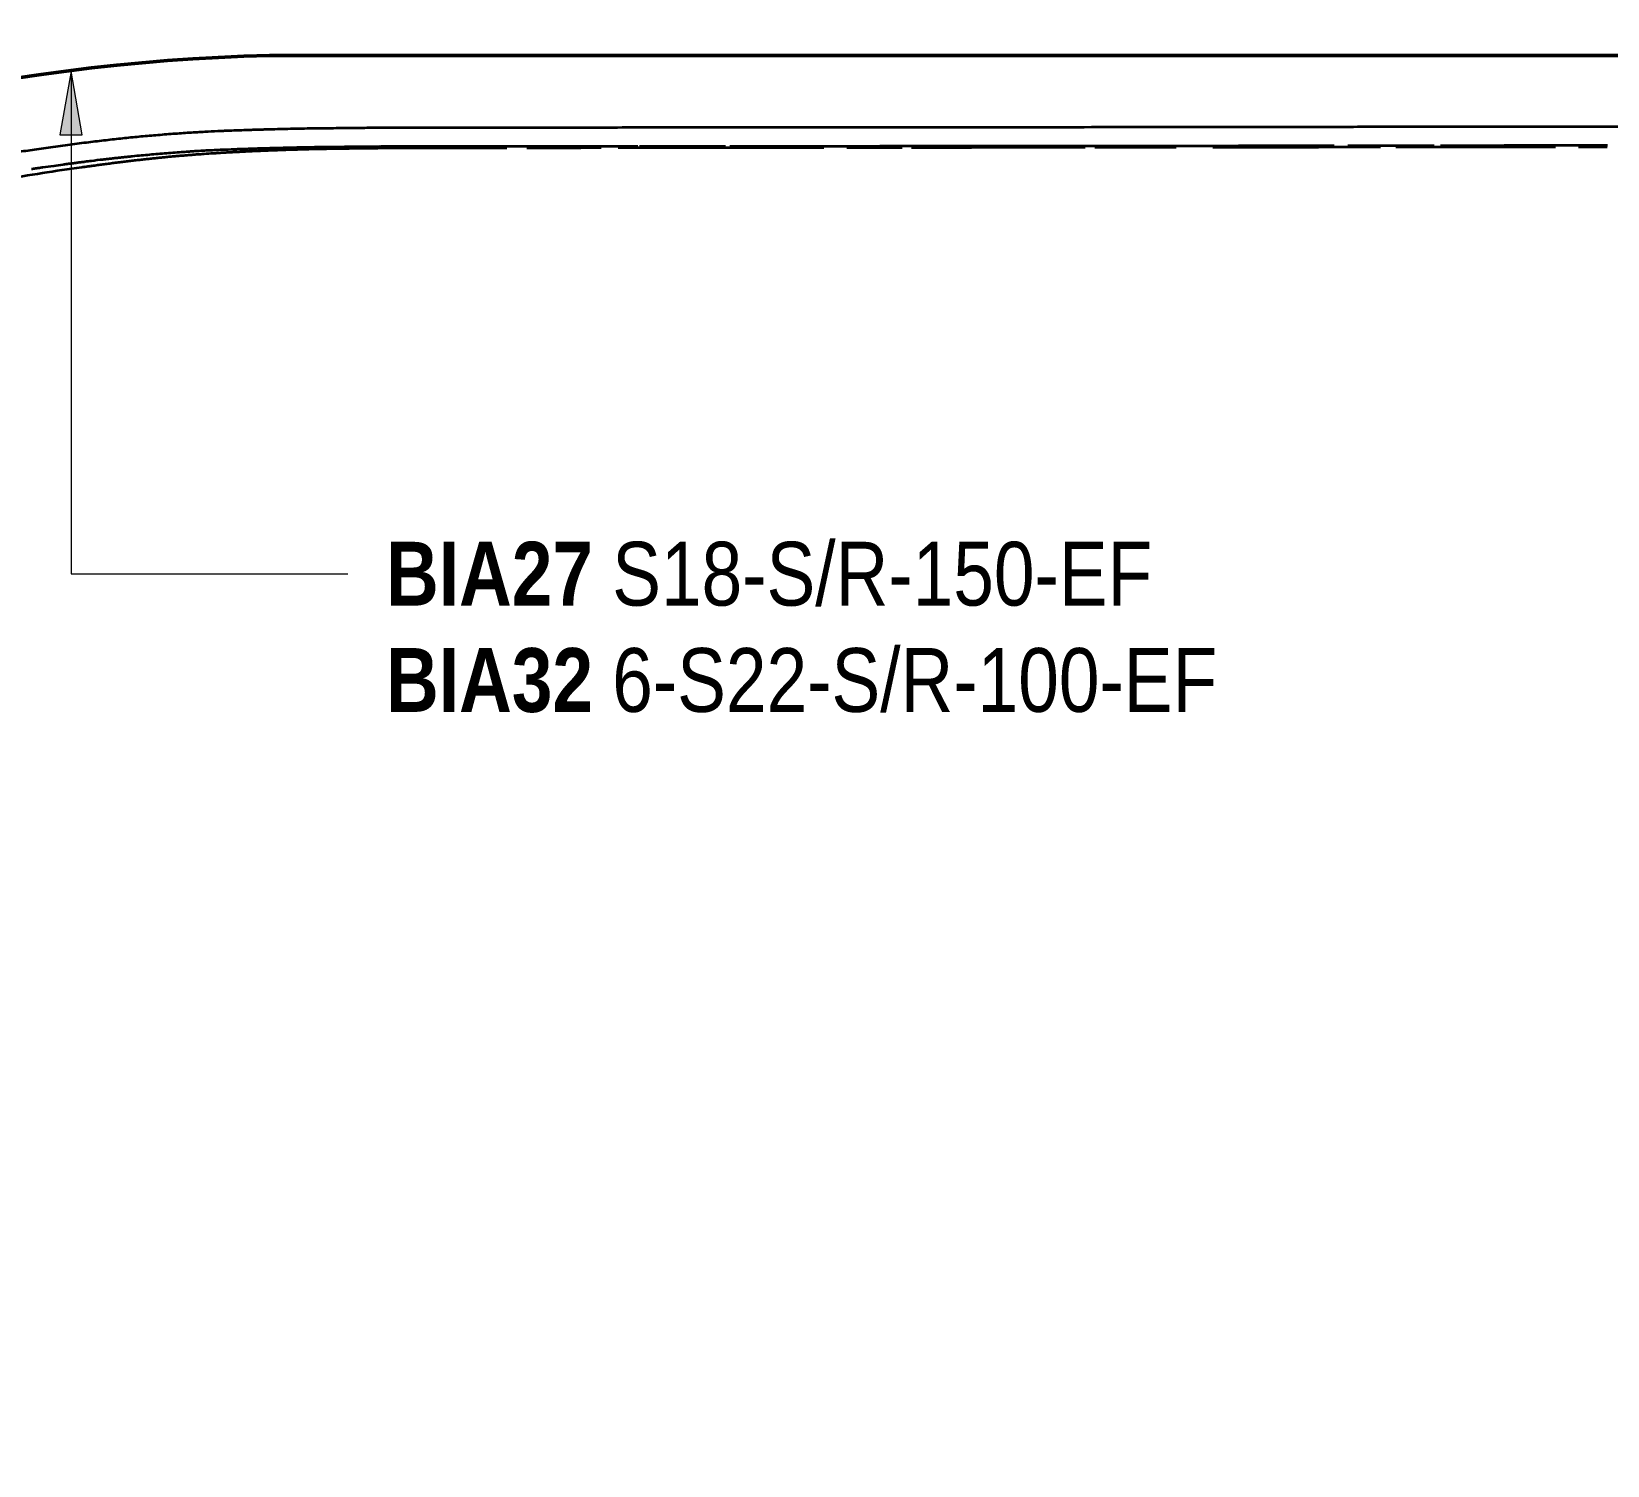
# Model space of a CAD drawing. Header units: metres. Extents: x 300 to 347, y 3 to 1186.
# Drawn here: x 312.71 to 313.946, y 1183.025 to 1184.149 of the extents above; entities that cross this region are included whole.
import ezdxf

# ---------------------------------------------------------------- set-up
doc = ezdxf.new("R2010")
doc.units = ezdxf.units.M
doc.linetypes.add('JacobsDash', pattern=[0.0045, 0.003, -0.0015])
for name, color, linetype, lineweight in [('A-DETL', 7, 'Continuous', 13), ('A-FLOR', 7, 'Continuous', 50), ('A-FLOR-HDLN', 7, 'JacobsDash', 18), ('G-ANNO-TEXT', 7, 'Continuous', 9)]:
    doc.layers.add(name, color=color, linetype=linetype, lineweight=lineweight)
doc.styles.add('Arial Narrow', font='ARIALN.TTF', dxfattribs={"height": 0.05})
doc.styles.add('Arial Narrow_B', font='ARIALNB.TTF', dxfattribs={"height": 0.05})

msp = doc.modelspace()

# ---------------------------------------------------------------- hatches: boundary and pattern name
at = {"layer": 'G-ANNO-TEXT'}
msp.add_hatch(color=256, dxfattribs=at).paths.add_polyline_path([(312.7413, 1184.1178), (312.7325, 1184.0678), (312.7501, 1184.0678)])

# ---------------------------------------------------------------- linework, layer by layer
at = {"layer": 'A-DETL', "lineweight": 50}
msp.add_line((312.897, 1184.1301), (315.8882, 1184.1301), dxfattribs=at)
at = {"layer": 'A-DETL'}
msp.add_arc((312.9376, 1182.6203), 2.4894, 91.9407, 184.4374, dxfattribs=at)
at = {"layer": 'A-DETL', "lineweight": 50}
for centre, radius, start, end in [((312.9273, 1182.6137), 1.7134, 89.3184, 185.7505), ((312.9328, 1182.6127), 1.5178, 91.3538, 187.0577)]:
    msp.add_arc(centre, radius, start, end, dxfattribs=at)
at = {"layer": 'A-FLOR', "color": 252, "lineweight": 35, "true_color": 0x888888}
for points, knots in [([(312.6798, 1184.0514), (312.6816, 1184.0516), (312.6872, 1184.0526), (312.6974, 1184.0542), (312.7109, 1184.0562), (312.7253, 1184.0583), (312.7409, 1184.0604), (312.7553, 1184.0622), (312.7688, 1184.0638), (312.782, 1184.0653), (312.7946, 1184.0666), (312.8056, 1184.0675), (312.8146, 1184.0683), (312.8214, 1184.0688), (312.828, 1184.0693), (312.8343, 1184.0697), (312.8404, 1184.0701), (312.8474, 1184.0705), (312.8528, 1184.0708), (312.8563, 1184.0709)], [-0.949927732, -0.949927732, -0.949927732, -0.949927732, -0.949707031, -0.94921875, -0.948730469, -0.948242188, -0.947753906, -0.947265625, -0.946777344, -0.946289062, -0.945800781, -0.9453125, -0.945068359, -0.944824219, -0.944580078, -0.944335938, -0.944091797, -0.943847656, -0.943466091, -0.943466091, -0.943466091, -0.943466091]), ([(312.8653, 1184.0713), (312.8679, 1184.0714), (312.8729, 1184.0716), (312.8796, 1184.0718), (312.8835, 1184.0719), (312.8849, 1184.072)], [-0.943143216, -0.943143216, -0.943143216, -0.943143216, -0.9428710938, -0.9426269531, -0.9424971162, -0.9424971162, -0.9424971162, -0.9424971162]), ([(312.8956, 1184.0723), (312.896, 1184.0723), (312.8992, 1184.0724), (312.9053, 1184.0725), (312.912, 1184.0727), (312.917, 1184.0728), (312.9218, 1184.0729), (312.9283, 1184.073), (312.9367, 1184.0731), (312.945, 1184.0732), (312.9532, 1184.0733), (312.9614, 1184.0734), (312.9721, 1184.0735), (312.9859, 1184.0736), (313.003, 1184.0736), (313.0153, 1184.0736), (313.0218, 1184.0736), (313.0222, 1184.0736)], [-0.942174289, -0.942174289, -0.942174289, -0.942174289, -0.942138672, -0.941894531, -0.941650391, -0.94152832, -0.94140625, -0.941162109, -0.940917969, -0.940673828, -0.940429688, -0.940185547, -0.939941406, -0.939453125, -0.938964844, -0.938476562, -0.938445181, -0.938445181, -0.938445181, -0.938445181]), ([(313.0278, 1184.0736), (313.0286, 1184.0736), (313.0326, 1184.0736), (313.0398, 1184.0736), (313.0494, 1184.0736), (313.0579, 1184.0736), (313.0632, 1184.0736), (313.0653, 1184.0736)], [-0.9382974552, -0.9382974552, -0.9382974552, -0.9382974552, -0.9382324219, -0.9379882812, -0.9377441406, -0.9375, -0.9373283176, -0.9373283176, -0.9373283176, -0.9373283176]), ([(313.0653, 1184.0736), (313.0693, 1184.0736), (313.0764, 1184.0736), (313.0863, 1184.0737), (313.0986, 1184.0737), (313.114, 1184.0737), (313.1366, 1184.0737), (313.1529, 1184.0737), (313.163, 1184.0737)], [-0.937328276, -0.937328276, -0.937328276, -0.937328276, -0.937011719, -0.936767578, -0.936523438, -0.936035156, -0.935546875, -0.934744124, -0.934744124, -0.934744124, -0.934744124]), ([(313.163, 1184.0737), (313.1652, 1184.0737), (313.1774, 1184.0738), (313.1895, 1184.0738), (313.1995, 1184.0738)], [-0.9347439184, -0.9347439184, -0.9347439184, -0.9347439184, -0.9345703125, -0.9337749228, -0.9337749228, -0.9337749228, -0.9337749228]), ([(313.2116, 1184.0738), (313.2221, 1184.0738), (313.2423, 1184.0738), (313.2627, 1184.0738), (313.2725, 1184.0738)], [-0.933451719, -0.933451719, -0.933451719, -0.933451719, -0.932617188, -0.931836502, -0.931836502, -0.931836502, -0.931836502]), ([(313.3092, 1184.0738), (313.3118, 1184.0738), (313.3268, 1184.0738), (313.3432, 1184.0738), (313.3571, 1184.0738), (313.3585, 1184.0738)], [-0.930867229, -0.930867229, -0.930867229, -0.930867229, -0.930664062, -0.9296875, -0.929575234, -0.929575234, -0.929575234, -0.929575234]), ([(313.3585, 1184.0738), (313.3695, 1184.0738), (313.3928, 1184.0739), (313.4283, 1184.0739), (313.458, 1184.074), (313.4756, 1184.074), (313.4808, 1184.074)], [-0.92957512, -0.92957512, -0.92957512, -0.92957512, -0.928710938, -0.927734375, -0.926757812, -0.926344663, -0.926344663, -0.926344663, -0.926344663]), ([(313.4808, 1184.074), (313.4879, 1184.074), (313.496, 1184.074), (313.5042, 1184.074), (313.5052, 1184.074)], [-0.9263446207, -0.9263446207, -0.9263446207, -0.9263446207, -0.92578125, -0.9256985209, -0.9256985209, -0.9256985209, -0.9256985209]), ([(313.5297, 1184.074), (313.5451, 1184.074), (313.5614, 1184.0741), (313.5777, 1184.0741), (313.5786, 1184.0741)], [-0.925052335, -0.925052335, -0.925052335, -0.925052335, -0.923828125, -0.923760335, -0.923760335, -0.923760335, -0.923760335]), ([(313.6275, 1184.0741), (313.635, 1184.0741), (313.6431, 1184.0741), (313.6513, 1184.0742), (313.6519, 1184.0742)], [-0.9224680218, -0.9224680218, -0.9224680218, -0.9224680218, -0.921875, -0.921821922, -0.921821922, -0.921821922, -0.921821922]), ([(313.6764, 1184.0742), (313.6799, 1184.0742), (313.688, 1184.0742), (313.6962, 1184.0742), (313.7008, 1184.0742)], [-0.9211757404, -0.9211757404, -0.9211757404, -0.9211757404, -0.9208984375, -0.9205297224, -0.9205297224, -0.9205297224, -0.9205297224]), ([(313.7008, 1184.0742), (313.7085, 1184.0742), (313.7166, 1184.0742), (313.7247, 1184.0742), (313.7252, 1184.0742)], [-0.9205296028, -0.9205296028, -0.9205296028, -0.9205296028, -0.919921875, -0.919883651, -0.919883651, -0.919883651, -0.919883651]), ([(313.7497, 1184.0743), (313.7534, 1184.0743), (313.7694, 1184.0743), (313.7978, 1184.0743), (313.8348, 1184.0743), (313.8652, 1184.0744), (313.8896, 1184.0744), (313.914, 1184.0744), (313.9325, 1184.0744), (313.9448, 1184.0744)], [-0.919237523, -0.919237523, -0.919237523, -0.919237523, -0.918945312, -0.91796875, -0.916992188, -0.916015625, -0.915527344, -0.915039062, -0.914068948, -0.914068948, -0.914068948, -0.914068948]), ([(313.9448, 1184.0744), (313.9449, 1184.0744), (313.9512, 1184.0744), (313.9595, 1184.0744), (313.9676, 1184.0744), (313.9695, 1184.0744)], [-0.9140687242, -0.9140687242, -0.9140687242, -0.9140687242, -0.9140625, -0.9135742188, -0.9134227332, -0.9134227332, -0.9134227332, -0.9134227332]), ([(312.8318, 1184.0545), (312.8309, 1184.0544), (312.828, 1184.0542), (312.8228, 1184.0539), (312.816, 1184.0533), (312.8071, 1184.0526), (312.7982, 1184.0518), (312.7917, 1184.0512), (312.7893, 1184.0509)], [0.944479359, 0.944479359, 0.944479359, 0.944479359, 0.944580078, 0.944824219, 0.945068359, 0.9453125, 0.945800781, 0.946071333, 0.946071333, 0.946071333, 0.946071333]), ([(312.8693, 1184.0564), (312.8661, 1184.0563), (312.8584, 1184.056), (312.8492, 1184.0556), (312.8421, 1184.0552), (312.8387, 1184.055), (312.8373, 1184.0549)], [0.943029674, 0.943029674, 0.943029674, 0.943029674, 0.943359375, 0.943847656, 0.944091797, 0.944262846, 0.944262846, 0.944262846, 0.944262846]), ([(312.8778, 1184.0549), (312.8795, 1184.055), (312.8832, 1184.0552), (312.8868, 1184.0553), (312.8887, 1184.0554)], [-0.612901221, -0.612901221, -0.612901221, -0.612901221, -0.611607143, -0.610164048, -0.610164048, -0.610164048, -0.610164048]), ([(312.9096, 1184.0562), (312.9126, 1184.0563), (312.9217, 1184.0566), (312.9319, 1184.0568), (312.9391, 1184.057), (312.9402, 1184.057)], [-0.604959427, -0.604959427, -0.604959427, -0.604959427, -0.602678571, -0.598214286, -0.597364996, -0.597364996, -0.597364996, -0.597364996]), ([(312.9498, 1184.0583), (312.9483, 1184.0583), (312.9441, 1184.0582), (312.9392, 1184.0581), (312.9358, 1184.0581), (312.9352, 1184.0581)], [0.9405415871, 0.9405415871, 0.9405415871, 0.9405415871, 0.9406738281, 0.9409179688, 0.9409739072, 0.9409739072, 0.9409739072, 0.9409739072]), ([(312.9644, 1184.0584), (312.9635, 1184.0584), (312.9622, 1184.0584), (312.9609, 1184.0584), (312.9605, 1184.0584)], [0.9401040487, 0.9401040487, 0.9401040487, 0.9401040487, 0.9401855469, 0.9402221008, 0.9402221008, 0.9402221008, 0.9402221008]), ([(312.9614, 1184.0573), (312.9652, 1184.0574), (312.9751, 1184.0575), (312.9909, 1184.0576), (313.0148, 1184.0577), (313.0447, 1184.0578), (313.0693, 1184.0578), (313.082, 1184.0578), (313.0828, 1184.0578)], [-0.5921403, -0.5921403, -0.5921403, -0.5921403, -0.58928571, -0.58482143, -0.58035714, -0.57142857, -0.5625, -0.56193579, -0.56193579, -0.56193579, -0.56193579]), ([(313.0041, 1184.0586), (313.0038, 1184.0586), (312.9978, 1184.0586), (312.991, 1184.0586), (312.9846, 1184.0586), (312.9838, 1184.0586)], [0.9389432769, 0.9389432769, 0.9389432769, 0.9389432769, 0.9389648438, 0.939453125, 0.9395243983, 0.9395243983, 0.9395243983, 0.9395243983]), ([(313.0485, 1184.0586), (313.0457, 1184.0586), (313.0397, 1184.0586), (313.0305, 1184.0586), (313.0224, 1184.0586), (313.0176, 1184.0586), (313.0157, 1184.0586)], [0.9377735132, 0.9377735132, 0.9377735132, 0.9377735132, 0.9379882812, 0.9382324219, 0.9384765625, 0.9386235738, 0.9386235738, 0.9386235738, 0.9386235738]), ([(313.0678, 1184.0586), (313.0649, 1184.0586), (313.0599, 1184.0586), (313.0548, 1184.0586), (313.0527, 1184.0586)], [0.9372694429, 0.9372694429, 0.9372694429, 0.9372694429, 0.9375, 0.9376648327, 0.9376648327, 0.9376648327, 0.9376648327]), ([(313.1252, 1184.0587), (313.1216, 1184.0587), (313.1165, 1184.0587), (313.1115, 1184.0587), (313.1102, 1184.0587)], [0.9357465839, 0.9357465839, 0.9357465839, 0.9357465839, 0.9360351562, 0.9361410687, 0.9361410687, 0.9361410687, 0.9361410687]), ([(313.1495, 1184.0587), (313.144, 1184.0587), (313.1363, 1184.0587), (313.1285, 1184.0587), (313.1264, 1184.0587)], [0.9351074883, 0.9351074883, 0.9351074883, 0.9351074883, 0.935546875, 0.935716296, 0.935716296, 0.935716296, 0.935716296]), ([(313.1831, 1184.0588), (313.1786, 1184.0587), (313.1684, 1184.0587), (313.1582, 1184.0587), (313.1524, 1184.0587)], [0.9342174001, 0.9342174001, 0.9342174001, 0.9342174001, 0.9345703125, 0.9350310746, 0.9350310746, 0.9350310746, 0.9350310746]), ([(313.2097, 1184.0588), (313.2086, 1184.0588), (313.201, 1184.0588), (313.1934, 1184.0588), (313.1869, 1184.0588)], [0.9335089113, 0.9335089113, 0.9335089113, 0.9335089113, 0.93359375, 0.9341155393, 0.9341155393, 0.9341155393, 0.9341155393]), ([(313.205, 1184.0579), (313.2232, 1184.0579), (313.249, 1184.0579), (313.2748, 1184.0579), (313.2824, 1184.0579)], [-0.53151188, -0.53151188, -0.53151188, -0.53151188, -0.51785714, -0.51221625, -0.51221625, -0.51221625, -0.51221625]), ([(313.2544, 1184.0588), (313.2507, 1184.0588), (313.2358, 1184.0588), (313.2208, 1184.0588), (313.2097, 1184.0588)], [0.932320649, 0.932320649, 0.932320649, 0.932320649, 0.932617188, 0.933508872, 0.933508872, 0.933508872, 0.933508872]), ([(313.3184, 1184.0588), (313.318, 1184.0588), (313.3125, 1184.0588), (313.3071, 1184.0588), (313.302, 1184.0588)], [0.9306318059, 0.9306318059, 0.9306318059, 0.9306318059, 0.9306640625, 0.9310624112, 0.9310624112, 0.9310624112, 0.9310624112]), ([(313.4413, 1184.0589), (313.437, 1184.0589), (313.4225, 1184.0589), (313.408, 1184.0589), (313.3977, 1184.0589)], [0.927395364, 0.927395364, 0.927395364, 0.927395364, 0.927734375, 0.928549364, 0.928549364, 0.928549364, 0.928549364]), ([(313.4, 1184.058), (313.4011, 1184.058), (313.4053, 1184.058), (313.4096, 1184.058), (313.4128, 1184.058)], [-0.482938405, -0.482938405, -0.482938405, -0.482938405, -0.482142857, -0.479752372, -0.479752372, -0.479752372, -0.479752372]), ([(313.4678, 1184.0581), (313.4702, 1184.0581), (313.4748, 1184.0581), (313.4794, 1184.0581), (313.4817, 1184.0581)], [-0.466038791, -0.466038791, -0.466038791, -0.466038791, -0.464285714, -0.462573831, -0.462573831, -0.462573831, -0.462573831]), ([(313.5151, 1184.059), (313.5109, 1184.059), (313.5026, 1184.059), (313.4944, 1184.059), (313.4904, 1184.059)], [0.9254423755, 0.9254423755, 0.9254423755, 0.9254423755, 0.92578125, 0.9260959469, 0.9260959469, 0.9260959469, 0.9260959469]), ([(313.5437, 1184.0582), (313.5446, 1184.0582), (313.5487, 1184.0582), (313.5527, 1184.0582), (313.5557, 1184.0582)], [-0.447141027, -0.447141027, -0.447141027, -0.447141027, -0.446428571, -0.444137654, -0.444137654, -0.444137654, -0.444137654]), ([(313.5873, 1184.0591), (313.5836, 1184.0591), (313.5773, 1184.0591), (313.571, 1184.0591), (313.5684, 1184.0591)], [0.9235352099, 0.9235352099, 0.9235352099, 0.9235352099, 0.923828125, 0.9240343824, 0.9240343824, 0.9240343824, 0.9240343824]), ([(313.6584, 1184.0592), (313.6557, 1184.0591), (313.6513, 1184.0591), (313.647, 1184.0591), (313.6454, 1184.0591)], [0.9216570973, 0.9216570973, 0.9216570973, 0.9216570973, 0.921875, 0.9220007917, 0.9220007917, 0.9220007917, 0.9220007917]), ([(313.6771, 1184.0583), (313.6814, 1184.0583), (313.6904, 1184.0583), (313.6994, 1184.0583), (313.7042, 1184.0583)], [-0.413926831, -0.413926831, -0.413926831, -0.413926831, -0.410714286, -0.407168519, -0.407168519, -0.407168519, -0.407168519]), ([(313.7314, 1184.0592), (313.7289, 1184.0592), (313.7244, 1184.0592), (313.72, 1184.0592), (313.7179, 1184.0592)], [0.919726303, 0.919726303, 0.919726303, 0.919726303, 0.919921875, 0.9200827784, 0.9200827784, 0.9200827784, 0.9200827784]), ([(313.7442, 1184.0584), (313.75, 1184.0584), (313.7578, 1184.0584), (313.7656, 1184.0584), (313.7677, 1184.0584)], [-0.397201155, -0.397201155, -0.397201155, -0.397201155, -0.392857143, -0.391354539, -0.391354539, -0.391354539, -0.391354539]), ([(313.8099, 1184.0593), (313.8059, 1184.0593), (313.7896, 1184.0593), (313.7685, 1184.0593), (313.7513, 1184.0592), (313.7465, 1184.0592)], [0.917655591, 0.917655591, 0.917655591, 0.917655591, 0.91796875, 0.918945312, 0.919326598, 0.919326598, 0.919326598, 0.919326598]), ([(313.8193, 1184.0584), (313.824, 1184.0585), (313.8353, 1184.0585), (313.8465, 1184.0585), (313.853, 1184.0585)], [-0.378500432, -0.378500432, -0.378500432, -0.378500432, -0.375, -0.370105053, -0.370105053, -0.370105053, -0.370105053]), ([(313.9267, 1184.0594), (313.9205, 1184.0594), (313.9082, 1184.0594), (313.8928, 1184.0594), (313.8836, 1184.0594), (313.8804, 1184.0594)], [0.914549753, 0.914549753, 0.914549753, 0.914549753, 0.915039062, 0.915527344, 0.915777514, 0.915777514, 0.915777514, 0.915777514]), ([(312.6637, 1184.028), (312.6717, 1184.0297), (312.7003, 1184.0353), (312.7292, 1184.0397), (312.7498, 1184.0426)], [-0.66683818, -0.66683818, -0.66683818, -0.66683818, -0.66071429, -0.64512414, -0.64512414, -0.64512414, -0.64512414]), ([(312.7349, 1184.0444), (312.7325, 1184.0441), (312.7271, 1184.0433), (312.7219, 1184.0426), (312.719, 1184.0422)], [0.9480105992, 0.9480105992, 0.9480105992, 0.9480105992, 0.9482421875, 0.9485332972, 0.9485332972, 0.9485332972, 0.9485332972]), ([(312.7664, 1184.0484), (312.7634, 1184.0481), (312.7587, 1184.0475), (312.7539, 1184.0469), (312.7521, 1184.0467)], [0.9469349649, 0.9469349649, 0.9469349649, 0.9469349649, 0.947265625, 0.9474430779, 0.9474430779, 0.9474430779, 0.9474430779])]:
    msp.add_open_spline(points, degree=3, knots=knots, dxfattribs=at)
for points in [[(313.2824, 1184.0738), (313.2913, 1184.0738), (313.3003, 1184.0738), (313.3092, 1184.0738)], [(313.5052, 1184.074), (313.5134, 1184.074), (313.5215, 1184.074), (313.5297, 1184.074)], [(313.5786, 1184.0741), (313.5949, 1184.0741), (313.6112, 1184.0741), (313.6275, 1184.0741)], [(313.6519, 1184.0742), (313.6601, 1184.0742), (313.6682, 1184.0742), (313.6764, 1184.0742)], [(313.7252, 1184.0742), (313.7334, 1184.0742), (313.7415, 1184.0742), (313.7497, 1184.0743)], [(312.844, 1184.0529), (312.8464, 1184.0531), (312.8488, 1184.0533), (312.8512, 1184.0534)], [(313.1247, 1184.0578), (313.1354, 1184.0578), (313.1462, 1184.0578), (313.1569, 1184.0579)], [(313.3444, 1184.0588), (313.3398, 1184.0588), (313.3352, 1184.0588), (313.3306, 1184.0588)], [(313.378, 1184.058), (313.3829, 1184.058), (313.3878, 1184.058), (313.3927, 1184.058)], [(313.4881, 1184.059), (313.4825, 1184.059), (313.4769, 1184.059), (313.4713, 1184.059)], [(313.5197, 1184.0581), (313.5252, 1184.0581), (313.5307, 1184.0581), (313.5362, 1184.0582)], [(313.5607, 1184.059), (313.5546, 1184.059), (313.5485, 1184.059), (313.5424, 1184.059)], [(313.5905, 1184.0582), (313.5961, 1184.0582), (313.6018, 1184.0582), (313.6075, 1184.0582)], [(313.6333, 1184.0591), (313.6282, 1184.0591), (313.623, 1184.0591), (313.6179, 1184.0591)], [(313.7058, 1184.0592), (313.7017, 1184.0592), (313.6976, 1184.0592), (313.6935, 1184.0592)], [(313.9319, 1184.0585), (313.9364, 1184.0585), (313.9408, 1184.0585), (313.9453, 1184.0585)], [(312.7779, 1184.0497), (312.7769, 1184.0496), (312.776, 1184.0495), (312.7751, 1184.0494)], [(312.776, 1184.0461), (312.7764, 1184.0461), (312.7768, 1184.0462), (312.7772, 1184.0462)], [(312.8103, 1184.05), (312.8115, 1184.0501), (312.8127, 1184.0502), (312.8139, 1184.0504)]]:
    msp.add_open_spline(points, degree=3, dxfattribs=at)
at = {"layer": 'A-FLOR-HDLN', "color": 252, "lineweight": 35, "true_color": 0x888888}
for points, knots in [([(311.5914, 1184.0764), (311.5938, 1184.0787), (311.6056, 1184.0895), (311.6269, 1184.1087), (311.6649, 1184.1418), (311.7043, 1184.1734), (311.7442, 1184.2043), (311.7746, 1184.2268), (311.8054, 1184.2488), (311.8471, 1184.2773), (311.8898, 1184.3042), (311.9329, 1184.3304), (311.9656, 1184.3495), (311.9987, 1184.3677), (312.0322, 1184.3854), (312.0661, 1184.4023), (312.1117, 1184.4239), (312.1576, 1184.4449), (312.2043, 1184.464), (312.2396, 1184.4776), (312.2751, 1184.4906), (312.3228, 1184.5071), (312.3708, 1184.5227), (312.4194, 1184.5363), (312.456, 1184.5458), (312.4928, 1184.5548), (312.5297, 1184.5631), (312.5668, 1184.5707), (312.6164, 1184.58), (312.6663, 1184.5873), (312.7164, 1184.5938), (312.754, 1184.5979), (312.7917, 1184.6012), (312.8294, 1184.6039), (312.8672, 1184.6055), (312.8988, 1184.6064), (312.924, 1184.607), (312.9492, 1184.6075), (312.9807, 1184.6078), (313.0186, 1184.608), (313.0564, 1184.6079), (313.0943, 1184.608), (313.1447, 1184.608), (313.2078, 1184.6081), (313.2835, 1184.6081), (313.3591, 1184.6081), (313.4348, 1184.6082), (313.5105, 1184.6083), (313.5862, 1184.6084), (313.6619, 1184.6085), (313.7375, 1184.6086), (313.8132, 1184.6086), (313.8889, 1184.6087), (313.9646, 1184.6087), (314.0403, 1184.6088), (314.1159, 1184.6089), (314.1916, 1184.6089), (314.2673, 1184.609), (314.343, 1184.6091), (314.4187, 1184.6092), (314.4943, 1184.6093), (314.57, 1184.6092), (314.6457, 1184.6093), (314.7214, 1184.6094), (314.7971, 1184.6095), (314.8727, 1184.6096), (314.9484, 1184.6096), (315.0241, 1184.6097), (315.0998, 1184.6098), (315.1755, 1184.6098), (315.2512, 1184.6098), (315.3268, 1184.6099), (315.4025, 1184.61), (315.4782, 1184.6101), (315.5539, 1184.6102), (315.6295, 1184.6103), (315.7052, 1184.6103), (315.7809, 1184.6104), (315.8566, 1184.6104), (315.9323, 1184.6105), (316.008, 1184.6105), (316.0836, 1184.6106), (316.1593, 1184.6107), (316.235, 1184.6108), (316.3107, 1184.6109), (316.3864, 1184.6109), (316.462, 1184.611), (316.5377, 1184.611), (316.6134, 1184.6111), (316.6891, 1184.6112), (316.7648, 1184.6112), (316.8404, 1184.6113), (316.9161, 1184.6114), (316.9918, 1184.6115), (317.0675, 1184.6116), (317.1432, 1184.6116), (317.2188, 1184.6117), (317.2945, 1184.6117), (317.3702, 1184.6118), (317.4459, 1184.6119), (317.5216, 1184.6119), (317.5972, 1184.612), (317.6729, 1184.6121), (317.7486, 1184.6122), (317.8243, 1184.6123), (317.9, 1184.6124), (317.9756, 1184.6123), (318.0513, 1184.6124), (318.127, 1184.6125), (318.2027, 1184.6126), (318.2784, 1184.6126), (318.354, 1184.6127), (318.4297, 1184.6128), (318.5054, 1184.6129), (318.5811, 1184.613), (318.6568, 1184.613), (318.7325, 1184.613), (318.8081, 1184.6131), (318.8838, 1184.6132), (318.9595, 1184.6133), (319.0352, 1184.6133), (319.1109, 1184.6134), (319.1865, 1184.6135), (319.2622, 1184.6136), (319.3379, 1184.6136), (319.4136, 1184.6137), (319.4893, 1184.6137), (319.5649, 1184.6138), (319.6406, 1184.6139), (319.7163, 1184.6139), (319.792, 1184.614), (319.8677, 1184.6141), (319.9433, 1184.6142), (320.019, 1184.6143), (320.0947, 1184.6143), (320.1704, 1184.6144), (320.2461, 1184.6144), (320.3217, 1184.6145), (320.3974, 1184.6146), (320.4731, 1184.6146), (320.5488, 1184.6147), (320.6245, 1184.6148), (320.7002, 1184.6149), (320.7758, 1184.615), (320.8515, 1184.615), (320.9272, 1184.6151), (321.0029, 1184.6152), (321.0785, 1184.6152), (321.1542, 1184.6152), (321.2299, 1184.6153), (321.3056, 1184.6154), (321.3813, 1184.6155), (321.457, 1184.6156), (321.5326, 1184.6157), (321.6083, 1184.6157), (321.684, 1184.6158), (321.7597, 1184.6159), (321.8354, 1184.616), (321.911, 1184.6161), (321.9867, 1184.616), (322.0624, 1184.6161), (322.1381, 1184.6162), (322.2138, 1184.6163), (322.2894, 1184.6163), (322.3651, 1184.6164), (322.4408, 1184.6165), (322.5165, 1184.6166), (322.5922, 1184.6167), (322.6678, 1184.6167), (322.7435, 1184.6168), (322.8192, 1184.6169), (322.8949, 1184.6169), (322.9706, 1184.617), (323.0462, 1184.617), (323.1219, 1184.6171), (323.1976, 1184.6172), (323.2733, 1184.6173), (323.349, 1184.6174), (323.4246, 1184.6174), (323.5003, 1184.6175), (323.576, 1184.6176), (323.6517, 1184.6177), (323.7274, 1184.6177), (323.8031, 1184.6177), (323.8787, 1184.6178), (323.9544, 1184.6179), (324.0301, 1184.618), (324.1058, 1184.6181), (324.1814, 1184.6181), (324.2571, 1184.6182), (324.3328, 1184.6183), (324.4085, 1184.6184), (324.4842, 1184.6185), (324.5599, 1184.6185), (324.6355, 1184.6186), (324.7112, 1184.6186), (324.7869, 1184.6187), (324.8626, 1184.6188), (324.9383, 1184.6188), (325.0139, 1184.6189), (325.0896, 1184.619), (325.1653, 1184.6191), (325.241, 1184.6192), (325.3167, 1184.6192), (325.3797, 1184.6193), (325.4302, 1184.6194), (325.468, 1184.6194), (325.4995, 1184.6194), (325.5248, 1184.6194), (325.5437, 1184.6194), (325.5626, 1184.6194), (325.5814, 1184.6194), (325.6004, 1184.6194), (325.6194, 1184.6194), (325.6391, 1184.6195), (325.6593, 1184.6195), (325.6792, 1184.6195), (325.6983, 1184.6195), (325.7158, 1184.6195), (325.7323, 1184.6196), (325.7488, 1184.6196), (325.7664, 1184.6196), (325.7858, 1184.6196), (325.8061, 1184.6196), (325.8232, 1184.6197), (325.8366, 1184.6197), (325.8497, 1184.6197), (325.8657, 1184.6197), (325.8845, 1184.6197), (325.9033, 1184.6197), (325.9221, 1184.6198), (325.941, 1184.6198), (325.9662, 1184.6198), (325.9978, 1184.6198), (326.0356, 1184.6199), (326.0861, 1184.6199), (326.1491, 1184.62), (326.2248, 1184.6201), (326.3005, 1184.6202), (326.3762, 1184.6202), (326.4519, 1184.6203), (326.5275, 1184.6204), (326.6284, 1184.6204), (326.7546, 1184.6206), (326.8807, 1184.6207), (326.9816, 1184.6208), (327.0573, 1184.6209), (327.133, 1184.6209), (327.2339, 1184.621), (327.3348, 1184.6211), (327.4357, 1184.6213), (327.5366, 1184.6212), (327.6375, 1184.6214), (327.7384, 1184.6215), (327.8015, 1184.6215), (327.852, 1184.6216), (327.8898, 1184.6216), (327.9276, 1184.6217), (327.9654, 1184.6217), (328.0036, 1184.6218), (328.0417, 1184.6218), (328.0789, 1184.6218), (328.1161, 1184.6219), (328.154, 1184.6219), (328.192, 1184.6219), (328.2301, 1184.622), (328.2809, 1184.622), (328.3438, 1184.6221), (328.4196, 1184.6222), (328.4952, 1184.6221), (328.5962, 1184.6223), (328.7223, 1184.6224), (328.8736, 1184.6226), (328.9998, 1184.6227), (329.1007, 1184.6228), (329.1763, 1184.6229), (329.2521, 1184.623), (329.3277, 1184.623), (329.4034, 1184.6231), (329.4791, 1184.6231), (329.5548, 1184.6232), (329.6304, 1184.6233), (329.7061, 1184.6233), (329.7818, 1184.6234), (329.8575, 1184.6235), (329.9332, 1184.6236), (330.0088, 1184.6237), (330.0845, 1184.6237), (330.1602, 1184.6238), (330.2359, 1184.6239), (330.3116, 1184.624), (330.3873, 1184.624), (330.4629, 1184.624), (330.5386, 1184.6241), (330.6143, 1184.6242), (330.69, 1184.6243), (330.7656, 1184.6244), (330.8413, 1184.6244), (330.917, 1184.6245), (330.9927, 1184.6246), (331.0558, 1184.6246), (331.1062, 1184.6247), (331.1441, 1184.6247), (331.1754, 1184.6248), (331.2005, 1184.6249), (331.2193, 1184.6248), (331.2383, 1184.6246), (331.2636, 1184.6243), (331.2953, 1184.6235), (331.3332, 1184.6219), (331.3836, 1184.6188), (331.4464, 1184.6131), (331.5215, 1184.6034), (331.5961, 1184.591), (331.6703, 1184.5757), (331.7438, 1184.5575), (331.8165, 1184.5367), (331.8885, 1184.5131), (331.9594, 1184.4868), (332.0294, 1184.4578), (332.0982, 1184.4262), (332.1657, 1184.3921), (332.2209, 1184.3614), (332.2643, 1184.3357), (332.2911, 1184.3191), (332.3124, 1184.3055), (332.3282, 1184.2952), (332.344, 1184.2847), (332.3597, 1184.2741), (332.3753, 1184.2634), (332.3908, 1184.2526), (332.4063, 1184.2418), (332.4219, 1184.231), (332.4376, 1184.2204), (332.4532, 1184.2098), (332.469, 1184.1994), (332.4901, 1184.1856), (332.5169, 1184.1689), (332.5601, 1184.1429), (332.6151, 1184.1119), (332.6824, 1184.0772), (332.751, 1184.0452), (332.8207, 1184.0158), (332.8915, 1183.989), (332.9633, 1183.9649), (333.0359, 1183.9436), (333.1093, 1183.9251), (333.1833, 1183.9093), (333.2579, 1183.8963), (333.3329, 1183.8862), (333.3957, 1183.8801), (333.4461, 1183.8767), (333.4839, 1183.8748), (333.5154, 1183.8739), (333.5406, 1183.8735), (333.5595, 1183.8733), (333.5784, 1183.8731), (333.6037, 1183.8731), (333.6353, 1183.8731), (333.6731, 1183.873), (333.7235, 1183.8731), (333.7866, 1183.873), (333.8623, 1183.8731), (333.9379, 1183.8731), (334.0137, 1183.8731), (334.0893, 1183.8731), (334.165, 1183.8732), (334.2406, 1183.8732), (334.3163, 1183.8731), (334.392, 1183.8732), (334.4677, 1183.8732), (334.5434, 1183.8732), (334.6191, 1183.8732), (334.6948, 1183.8733), (334.7704, 1183.8732), (334.8461, 1183.8732), (334.9218, 1183.8733), (334.9975, 1183.8733), (335.0732, 1183.8733), (335.1488, 1183.8733), (335.2498, 1183.8734), (335.3506, 1183.8733), (335.4516, 1183.8734), (335.5524, 1183.8734), (335.6534, 1183.8733), (335.7543, 1183.8735), (335.8552, 1183.8734), (335.9561, 1183.8734), (336.057, 1183.8735), (336.1327, 1183.8735), (336.2084, 1183.8735), (336.284, 1183.8735), (336.3597, 1183.8735), (336.4354, 1183.8735), (336.5111, 1183.8735), (336.612, 1183.8736), (336.7381, 1183.8735), (336.8895, 1183.8737), (337.0156, 1183.8736), (337.1165, 1183.8736), (337.2174, 1183.8737), (337.3183, 1183.8736), (337.4192, 1183.8737), (337.4949, 1183.8737), (337.5706, 1183.8737), (337.6463, 1183.8737), (337.722, 1183.8738), (337.8229, 1183.8738), (337.9238, 1183.8737), (338.0247, 1183.8738), (338.1004, 1183.8738), (338.1761, 1183.8738), (338.2517, 1183.8738), (338.3274, 1183.8739), (338.3905, 1183.8738), (338.4409, 1183.8738), (338.4788, 1183.8738), (338.5103, 1183.8738), (338.5355, 1183.8739), (338.5545, 1183.874), (338.5734, 1183.8743), (338.5986, 1183.8746), (338.6301, 1183.8754), (338.6679, 1183.8772), (338.7183, 1183.8804), (338.7811, 1183.8862), (338.8562, 1183.8961), (338.9308, 1183.9087), (339.0049, 1183.9243), (339.0783, 1183.9426), (339.151, 1183.9637), (339.2229, 1183.9875), (339.3174, 1184.0229), (339.4098, 1184.0635), (339.4998, 1184.1094), (339.5548, 1184.1401), (339.5982, 1184.166), (339.6304, 1184.186), (339.6568, 1184.2032), (339.6777, 1184.2173), (339.6934, 1184.2278), (339.7089, 1184.2385), (339.7244, 1184.2494), (339.7399, 1184.2603), (339.7555, 1184.271), (339.7712, 1184.2816), (339.7869, 1184.2922), (339.8027, 1184.3027), (339.8239, 1184.3164), (339.8506, 1184.3331), (339.8939, 1184.359), (339.949, 1184.3899), (340.0162, 1184.4243), (340.0849, 1184.4564), (340.1546, 1184.4857), (340.2255, 1184.5124), (340.2974, 1184.5364), (340.3699, 1184.5576), (340.4434, 1184.5762), (340.5174, 1184.5918), (340.5796, 1184.6026), (340.6295, 1184.6097), (340.6608, 1184.6136), (340.6859, 1184.6164), (340.7048, 1184.6183), (340.7237, 1184.62), (340.7424, 1184.6215), (340.7612, 1184.6229), (340.7801, 1184.6241), (340.7956, 1184.6249), (340.8077, 1184.6254), (340.8167, 1184.6258), (340.8254, 1184.6261), (340.8365, 1184.6264), (340.85, 1184.6266), (340.8664, 1184.6267), (340.8842, 1184.6269), (340.9045, 1184.627), (340.9262, 1184.6269), (340.9445, 1184.6269), (340.9587, 1184.6269), (340.9689, 1184.6269), (340.9788, 1184.6269), (340.9917, 1184.6269), (341.0074, 1184.6268), (341.026, 1184.6268), (341.0448, 1184.6267), (341.0638, 1184.6267), (341.0889, 1184.6266), (341.1204, 1184.6265), (341.1582, 1184.6264), (341.2087, 1184.6262), (341.2971, 1184.6259), (341.4233, 1184.6255), (341.5747, 1184.6249), (341.7009, 1184.6244), (341.8018, 1184.624), (341.8775, 1184.6237), (341.9532, 1184.6234), (342.0541, 1184.623), (342.2306, 1184.6223), (342.4829, 1184.6213), (342.7856, 1184.6201), (343.0883, 1184.6189), (343.3911, 1184.6177), (343.6434, 1184.6167), (343.8201, 1184.616), (343.921, 1184.6155), (343.9968, 1184.6152), (344.0725, 1184.6148), (344.1483, 1184.6145), (344.2241, 1184.6141), (344.3, 1184.6137), (344.3758, 1184.6133), (344.4391, 1184.6128), (344.4835, 1184.6125), (344.5088, 1184.6123), (344.5278, 1184.6121), (344.5469, 1184.6119), (344.566, 1184.6117), (344.5851, 1184.6115), (344.6102, 1184.6109), (344.6408, 1184.61), (344.6774, 1184.6084), (344.7152, 1184.6057), (344.7531, 1184.6023), (344.7907, 1184.5983), (344.8407, 1184.5919), (344.8906, 1184.5841), (344.9402, 1184.5749), (344.9896, 1184.5647), (345.0388, 1184.5533), (345.0876, 1184.5402), (345.124, 1184.5298), (345.1542, 1184.5207), (345.1782, 1184.5131), (345.196, 1184.5072), (345.2135, 1184.5012), (345.2364, 1184.4929), (345.2651, 1184.4821), (345.2954, 1184.4704), (345.3196, 1184.4607), (345.3376, 1184.4532), (345.3552, 1184.4456), (345.3728, 1184.4378), (345.3902, 1184.4298), (345.4075, 1184.4217), (345.4248, 1184.4136), (345.442, 1184.4054), (345.4562, 1184.3984), (345.4673, 1184.3928), (345.4755, 1184.3886), (345.4835, 1184.3844), (345.4939, 1184.3789), (345.5065, 1184.372), (345.5217, 1184.3635), (345.5375, 1184.3545), (345.5549, 1184.3447), (345.5793, 1184.3308), (345.6093, 1184.3131), (345.6325, 1184.2982), (345.6508, 1184.2859), (345.6654, 1184.2761), (345.6817, 1184.2651), (345.6987, 1184.2536), (345.7129, 1184.2438), (345.724, 1184.236), (345.732, 1184.2302), (345.7398, 1184.2245), (345.7501, 1184.2169), (345.7626, 1184.2074), (345.7773, 1184.1959), (345.7921, 1184.1843), (345.807, 1184.1726), (345.8267, 1184.1569), (345.8511, 1184.1369), (345.8748, 1184.116), (345.8936, 1184.099), (345.9077, 1184.0862), (345.922, 1184.0731), (345.9365, 1184.0597), (345.9508, 1184.0463), (345.9645, 1184.0331), (345.977, 1184.0204), (345.9889, 1184.008), (346.0007, 1183.9954), (346.0129, 1183.9822), (346.0261, 1183.9682), (346.0396, 1183.9537), (346.0531, 1183.9389), (346.0661, 1183.9242), (346.0785, 1183.9097), (346.0946, 1183.8902), (346.1143, 1183.8657), (346.1381, 1183.8362), (346.1689, 1183.7963), (346.1975, 1183.7547), (346.2261, 1183.7131), (346.247, 1183.6815), (346.2633, 1183.6546), (346.2761, 1183.6328), (346.2856, 1183.6165), (346.2952, 1183.6), (346.3049, 1183.5833), (346.3144, 1183.5667), (346.3235, 1183.5501), (346.3318, 1183.5341), (346.3395, 1183.5183), (346.3472, 1183.5023), (346.3551, 1183.4858), (346.3638, 1183.468), (346.3758, 1183.4433), (346.3903, 1183.4123), (346.401, 1183.3861), (346.4092, 1183.3651), (346.4157, 1183.3484), (346.4228, 1183.3302), (346.4302, 1183.3113), (346.4374, 1183.2921), (346.4442, 1183.2734), (346.4504, 1183.2553), (346.4562, 1183.2373), (346.4618, 1183.2194), (346.4674, 1183.2015), (346.473, 1183.1833), (346.4803, 1183.1592), (346.4891, 1183.1289), (346.4971, 1183.0984), (346.5033, 1183.074), (346.5078, 1183.0556), (346.5124, 1183.0372), (346.5183, 1183.0127), (346.5257, 1182.982), (346.5332, 1182.9515), (346.5391, 1182.9269), (346.5436, 1182.9084), (346.5482, 1182.8894), (346.5528, 1182.87), (346.5574, 1182.8508), (346.5619, 1182.8321), (346.5661, 1182.815), (346.5713, 1182.7932), (346.5779, 1182.7658), (346.5861, 1182.732), (346.5926, 1182.7048), (346.5988, 1182.679), (346.6042, 1182.6568), (346.6095, 1182.6347), (346.6137, 1182.6173), (346.6182, 1182.5985), (346.6229, 1182.5792), (346.6276, 1182.5596), (346.6322, 1182.5405), (346.6367, 1182.522), (346.6411, 1182.5036), (346.6455, 1182.4853), (346.6499, 1182.467), (346.6544, 1182.4486), (346.6603, 1182.4241), (346.6676, 1182.3934), (346.6765, 1182.3566), (346.6854, 1182.3199), (346.6943, 1182.2829), (346.7017, 1182.2521), (346.7076, 1182.2279), (346.7119, 1182.2099), (346.7162, 1182.1919), (346.7206, 1182.1737), (346.725, 1182.1552), (346.731, 1182.1305), (346.7355, 1182.1117), (346.7386, 1182.0991)], [-0.9802694, -0.9802694, -0.9802694, -0.9802694, -0.98, -0.979, -0.978, -0.976, -0.975, -0.974, -0.973, -0.972, -0.97, -0.969, -0.968, -0.967, -0.966, -0.965, -0.964, -0.962, -0.961, -0.96, -0.959, -0.958, -0.956, -0.955, -0.954, -0.953, -0.952, -0.951, -0.95, -0.948, -0.947, -0.946, -0.945, -0.944, -0.943, -0.942, -0.9415, -0.941, -0.94, -0.939, -0.938, -0.937, -0.936, -0.934, -0.932, -0.93, -0.928, -0.926, -0.924, -0.922, -0.92, -0.918, -0.916, -0.914, -0.912, -0.91, -0.908, -0.906, -0.904, -0.902, -0.9, -0.898, -0.896, -0.894, -0.892, -0.89, -0.888, -0.886, -0.884, -0.882, -0.88, -0.878, -0.876, -0.874, -0.872, -0.87, -0.868, -0.866, -0.864, -0.862, -0.86, -0.858, -0.856, -0.854, -0.852, -0.85, -0.848, -0.846, -0.844, -0.842, -0.84, -0.838, -0.836, -0.834, -0.832, -0.83, -0.828, -0.826, -0.824, -0.822, -0.82, -0.818, -0.816, -0.814, -0.812, -0.81, -0.808, -0.806, -0.804, -0.802, -0.8, -0.798, -0.796, -0.794, -0.792, -0.79, -0.788, -0.786, -0.784, -0.782, -0.78, -0.778, -0.776, -0.774, -0.772, -0.77, -0.768, -0.766, -0.764, -0.762, -0.76, -0.758, -0.756, -0.754, -0.752, -0.75, -0.748, -0.746, -0.744, -0.742, -0.74, -0.738, -0.736, -0.734, -0.732, -0.73, -0.728, -0.726, -0.724, -0.722, -0.72, -0.718, -0.716, -0.714, -0.712, -0.71, -0.708, -0.706, -0.704, -0.702, -0.7, -0.698, -0.696, -0.694, -0.692, -0.69, -0.688, -0.686, -0.684, -0.682, -0.68, -0.678, -0.676, -0.674, -0.672, -0.67, -0.668, -0.666, -0.664, -0.662, -0.66, -0.658, -0.656, -0.654, -0.652, -0.65, -0.648, -0.646, -0.644, -0.642, -0.64, -0.638, -0.636, -0.634, -0.632, -0.63, -0.628, -0.626, -0.624, -0.622, -0.62, -0.618, -0.616, -0.614, -0.612, -0.611, -0.61, -0.609, -0.6085, -0.608, -0.6075, -0.607, -0.6065, -0.606, -0.6055, -0.605, -0.6045, -0.604, -0.6035, -0.603, -0.6025, -0.602, -0.6015, -0.601, -0.6005, -0.60025, -0.6, -0.5995, -0.599, -0.5985, -0.598, -0.5975, -0.597, -0.596, -0.595, -0.594, -0.592, -0.59, -0.588, -0.586, -0.584, -0.582, -0.58, -0.576, -0.572, -0.57, -0.568, -0.566, -0.564, -0.56, -0.558, -0.556, -0.552, -0.55, -0.548, -0.547, -0.546, -0.545, -0.544, -0.543, -0.542, -0.541, -0.54, -0.539, -0.538, -0.537, -0.536, -0.534, -0.532, -0.53, -0.528, -0.524, -0.52, -0.516, -0.514, -0.512, -0.51, -0.508, -0.506, -0.504, -0.502, -0.5, -0.498, -0.496, -0.494, -0.492, -0.49, -0.488, -0.486, -0.484, -0.482, -0.48, -0.478, -0.476, -0.474, -0.472, -0.47, -0.468, -0.466, -0.464, -0.462, -0.461, -0.46, -0.459, -0.4585, -0.458, -0.4575, -0.457, -0.456, -0.455, -0.454, -0.452, -0.45, -0.448, -0.446, -0.444, -0.442, -0.44, -0.438, -0.436, -0.434, -0.432, -0.43, -0.429, -0.428, -0.4275, -0.427, -0.4265, -0.426, -0.4255, -0.425, -0.4245, -0.424, -0.4235, -0.423, -0.4225, -0.422, -0.421, -0.42, -0.418, -0.416, -0.414, -0.412, -0.41, -0.408, -0.406, -0.404, -0.402, -0.4, -0.398, -0.396, -0.395, -0.394, -0.393, -0.3925, -0.392, -0.3915, -0.391, -0.39, -0.389, -0.388, -0.386, -0.384, -0.382, -0.38, -0.378, -0.376, -0.374, -0.372, -0.37, -0.368, -0.366, -0.364, -0.362, -0.36, -0.358, -0.356, -0.354, -0.352, -0.35, -0.348, -0.344, -0.342, -0.34, -0.336, -0.334, -0.332, -0.328, -0.326, -0.324, -0.322, -0.32, -0.318, -0.316, -0.314, -0.312, -0.308, -0.304, -0.3, -0.298, -0.296, -0.292, -0.29, -0.288, -0.286, -0.284, -0.282, -0.28, -0.276, -0.274, -0.272, -0.27, -0.268, -0.266, -0.264, -0.263, -0.262, -0.261, -0.2605, -0.26, -0.2595, -0.259, -0.258, -0.257, -0.256, -0.254, -0.252, -0.25, -0.248, -0.246, -0.244, -0.242, -0.24, -0.236, -0.234, -0.232, -0.231, -0.23, -0.229, -0.2285, -0.228, -0.2275, -0.227, -0.2265, -0.226, -0.2255, -0.225, -0.2245, -0.224, -0.223, -0.222, -0.22, -0.218, -0.216, -0.214, -0.212, -0.21, -0.208, -0.206, -0.204, -0.202, -0.201, -0.2, -0.1995, -0.199, -0.1985, -0.198, -0.1975, -0.197, -0.1965, -0.19625, -0.196, -0.19575, -0.1955, -0.195, -0.1945, -0.194, -0.1935, -0.193, -0.1925, -0.19225, -0.192, -0.19175, -0.1915, -0.191, -0.1905, -0.19, -0.1895, -0.189, -0.188, -0.187, -0.186, -0.184, -0.18, -0.176, -0.172, -0.17, -0.168, -0.166, -0.164, -0.16, -0.152, -0.144, -0.136, -0.128, -0.12, -0.116, -0.114, -0.112, -0.11, -0.108, -0.106, -0.104, -0.102, -0.1, -0.099, -0.0985, -0.098, -0.0975, -0.097, -0.0965, -0.096, -0.095, -0.094, -0.093, -0.092, -0.091, -0.09, -0.088, -0.087, -0.086, -0.084, -0.083, -0.082, -0.081, -0.0805, -0.08, -0.0795, -0.079, -0.078, -0.077, -0.0765, -0.076, -0.0755, -0.075, -0.0745, -0.074, -0.0735, -0.073, -0.0725, -0.07225, -0.072, -0.07175, -0.0715, -0.071, -0.0705, -0.07, -0.0695, -0.069, -0.068, -0.067, -0.0665, -0.066, -0.0655, -0.065, -0.0645, -0.06425, -0.064, -0.06375, -0.0635, -0.063, -0.0625, -0.062, -0.0615, -0.061, -0.06, -0.059, -0.0585, -0.058, -0.0575, -0.057, -0.0565, -0.056, -0.0555, -0.055, -0.0545, -0.054, -0.0535, -0.053, -0.0525, -0.052, -0.0515, -0.051, -0.05, -0.049, -0.048, -0.046, -0.045, -0.044, -0.043, -0.0425, -0.042, -0.0415, -0.041, -0.0405, -0.04, -0.0395, -0.039, -0.0385, -0.038, -0.0375, -0.037, -0.036, -0.035, -0.0345, -0.034, -0.0335, -0.033, -0.0325, -0.032, -0.0315, -0.031, -0.0305, -0.03, -0.0295, -0.029, -0.028, -0.027, -0.0265, -0.026, -0.0255, -0.025, -0.024, -0.023, -0.0225, -0.022, -0.0215, -0.021, -0.0205, -0.02, -0.0195, -0.019, -0.018, -0.017, -0.0165, -0.016, -0.015, -0.0145, -0.014, -0.0135, -0.013, -0.0125, -0.012, -0.0115, -0.011, -0.0105, -0.01, -0.0095, -0.009, -0.008, -0.007, -0.006, -0.005, -0.004, -0.0035, -0.003, -0.0025, -0.002, -0.0015, -0.001, 0, 0, 0, 0]), ([(312.8563, 1184.0709), (312.8572, 1184.071), (312.8602, 1184.0711), (312.8632, 1184.0712), (312.8653, 1184.0713)], [-0.943464256, -0.943464256, -0.943464256, -0.943464256, -0.943359375, -0.943143216, -0.943143216, -0.943143216, -0.943143216]), ([(312.8849, 1184.072), (312.8861, 1184.072), (312.8896, 1184.0721), (312.8932, 1184.0722), (312.8955, 1184.0723)], [-0.9424971162, -0.9424971162, -0.9424971162, -0.9424971162, -0.9423828125, -0.9421757611, -0.9421757611, -0.9421757611, -0.9421757611]), ([(313.1995, 1184.0738), (313.2018, 1184.0738), (313.2058, 1184.0738), (313.2098, 1184.0738), (313.2116, 1184.0738)], [-0.9337736024, -0.9337736024, -0.9337736024, -0.9337736024, -0.93359375, -0.9334517187, -0.9334517187, -0.9334517187, -0.9334517187]), ([(313.2725, 1184.0738), (313.275, 1184.0738), (313.2783, 1184.0738), (313.2815, 1184.0738), (313.2823, 1184.0738)], [-0.9318351896, -0.9318351896, -0.9318351896, -0.9318351896, -0.931640625, -0.9315763957, -0.9315763957, -0.9315763957, -0.9315763957]), ([(312.8372, 1184.0549), (312.8366, 1184.0548), (312.8349, 1184.0547), (312.8331, 1184.0546), (312.8319, 1184.0545)], [0.9442648667, 0.9442648667, 0.9442648667, 0.9442648667, 0.9443359375, 0.9444774967, 0.9444774967, 0.9444774967, 0.9444774967]), ([(312.8512, 1184.0534), (312.8559, 1184.0537), (312.8647, 1184.0543), (312.8736, 1184.0547), (312.8778, 1184.0549)], [-0.619602576, -0.619602576, -0.619602576, -0.619602576, -0.616071429, -0.612913675, -0.612913675, -0.612913675, -0.612913675]), ([(312.9351, 1184.0581), (312.933, 1184.0581), (312.9282, 1184.058), (312.9223, 1184.0579), (312.9175, 1184.0578), (312.9125, 1184.0577), (312.9059, 1184.0575), (312.8973, 1184.0573), (312.8892, 1184.0571), (312.8814, 1184.0568), (312.8748, 1184.0566), (312.8709, 1184.0565), (312.8694, 1184.0564)], [0.940975376, 0.940975376, 0.940975376, 0.940975376, 0.941162109, 0.94140625, 0.94152832, 0.941650391, 0.941894531, 0.942138672, 0.942382812, 0.942626953, 0.942871094, 0.943028046, 0.943028046, 0.943028046, 0.943028046]), ([(312.9403, 1184.057), (312.9451, 1184.0571), (312.9522, 1184.0572), (312.9592, 1184.0573), (312.9613, 1184.0573)], [-0.597352713, -0.597352713, -0.597352713, -0.597352713, -0.59375, -0.592152588, -0.592152588, -0.592152588, -0.592152588]), ([(312.9605, 1184.0584), (312.9582, 1184.0584), (312.9546, 1184.0583), (312.9511, 1184.0583), (312.9498, 1184.0583)], [0.9402235937, 0.9402235937, 0.9402235937, 0.9402235937, 0.9404296875, 0.9405415871, 0.9405415871, 0.9405415871, 0.9405415871]), ([(312.9711, 1184.0585), (312.9706, 1184.0585), (312.9684, 1184.0585), (312.9662, 1184.0585), (312.9645, 1184.0584)], [0.9399022494, 0.9399022494, 0.9399022494, 0.9399022494, 0.9399414062, 0.9401025558, 0.9401025558, 0.9401025558, 0.9401025558]), ([(313.0526, 1184.0586), (313.0516, 1184.0586), (313.0503, 1184.0586), (313.0489, 1184.0586), (313.0485, 1184.0586)], [0.9376661148, 0.9376661148, 0.9376661148, 0.9376661148, 0.9377441406, 0.9377722311, 0.9377722311, 0.9377722311, 0.9377722311]), ([(313.1102, 1184.0587), (313.1053, 1184.0587), (313.0974, 1184.0587), (313.0866, 1184.0587), (313.0773, 1184.0586), (313.0711, 1184.0586), (313.0679, 1184.0586)], [0.936142382, 0.936142382, 0.936142382, 0.936142382, 0.936523438, 0.936767578, 0.937011719, 0.937268119, 0.937268119, 0.937268119, 0.937268119]), ([(313.0985, 1184.0578), (313.1044, 1184.0578), (313.1132, 1184.0578), (313.1219, 1184.0578), (313.1246, 1184.0578)], [-0.558036797, -0.558036797, -0.558036797, -0.558036797, -0.553571429, -0.551515431, -0.551515431, -0.551515431, -0.551515431]), ([(313.1702, 1184.0579), (313.1761, 1184.0579), (313.1877, 1184.0579), (313.1993, 1184.0579), (313.2049, 1184.0579)], [-0.54017713, -0.54017713, -0.54017713, -0.54017713, -0.535714286, -0.531524244, -0.531524244, -0.531524244, -0.531524244]), ([(313.302, 1184.0588), (313.2947, 1184.0588), (313.2799, 1184.0588), (313.2652, 1184.0588), (313.2578, 1184.0588)], [0.931063719, 0.931063719, 0.931063719, 0.931063719, 0.931640625, 0.932230196, 0.932230196, 0.932230196, 0.932230196]), ([(313.3976, 1184.0589), (313.3956, 1184.0589), (313.3812, 1184.0589), (313.3635, 1184.0588), (313.3478, 1184.0588), (313.3445, 1184.0588)], [0.928550672, 0.928550672, 0.928550672, 0.928550672, 0.928710938, 0.9296875, 0.929948917, 0.929948917, 0.929948917, 0.929948917]), ([(313.4713, 1184.059), (313.4693, 1184.059), (313.4593, 1184.0589), (313.4493, 1184.0589), (313.4413, 1184.0589)], [0.9266022805, 0.9266022805, 0.9266022805, 0.9266022805, 0.9267578125, 0.9273940509, 0.9273940509, 0.9273940509, 0.9273940509]), ([(313.6935, 1184.0592), (313.6913, 1184.0592), (313.6797, 1184.0592), (313.668, 1184.0592), (313.6585, 1184.0592)], [0.9207303686, 0.9207303686, 0.9207303686, 0.9207303686, 0.9208984375, 0.9216557866, 0.9216557866, 0.9216557866, 0.9216557866]), ([(313.8804, 1184.0594), (313.8774, 1184.0594), (313.8623, 1184.0594), (313.8405, 1184.0593), (313.8215, 1184.0593), (313.8148, 1184.0593)], [0.91577884, 0.91577884, 0.91577884, 0.91577884, 0.916015625, 0.916992188, 0.917525427, 0.917525427, 0.917525427, 0.917525427]), ([(313.9456, 1184.0594), (313.9455, 1184.0594), (313.942, 1184.0594), (313.9385, 1184.0594), (313.9351, 1184.0594)], [0.9140535563, 0.9140535563, 0.9140535563, 0.9140535563, 0.9140625, 0.9143287385, 0.9143287385, 0.9143287385, 0.9143287385]), ([(312.719, 1184.0422), (312.7171, 1184.0419), (312.7142, 1184.0415), (312.7114, 1184.0411), (312.7104, 1184.0409)], [0.94853498, 0.94853498, 0.94853498, 0.94853498, 0.9487304688, 0.9488378256, 0.9488378256, 0.9488378256, 0.9488378256]), ([(312.7521, 1184.0466), (312.7491, 1184.0463), (312.7435, 1184.0455), (312.7376, 1184.0448), (312.7349, 1184.0444)], [0.9474448107, 0.9474448107, 0.9474448107, 0.9474448107, 0.9477539062, 0.9480090011, 0.9480090011, 0.9480090011, 0.9480090011]), ([(312.775, 1184.0494), (312.7736, 1184.0492), (312.7707, 1184.0489), (312.7679, 1184.0486), (312.7664, 1184.0484)], [0.9466173868, 0.9466173868, 0.9466173868, 0.9466173868, 0.9467773438, 0.9469349649, 0.9469349649, 0.9469349649, 0.9469349649]), ([(312.7773, 1184.0462), (312.783, 1184.0469), (312.794, 1184.0483), (312.805, 1184.0495), (312.8103, 1184.05)], [-0.638214192, -0.638214192, -0.638214192, -0.638214192, -0.633928571, -0.629907618, -0.629907618, -0.629907618, -0.629907618]), ([(312.7893, 1184.0509), (312.7874, 1184.0507), (312.7855, 1184.0505), (312.7836, 1184.0503), (312.7835, 1184.0503)], [0.9460732336, 0.9460732336, 0.9460732336, 0.9460732336, 0.9462890625, 0.9462956271, 0.9462956271, 0.9462956271, 0.9462956271])]:
    msp.add_open_spline(points, degree=3, knots=knots, dxfattribs=at)
for points in [[(313.0222, 1184.0736), (313.0241, 1184.0736), (313.0259, 1184.0736), (313.0278, 1184.0736)], [(312.8298, 1184.0518), (312.8345, 1184.0522), (312.8392, 1184.0526), (312.844, 1184.0529)], [(312.8888, 1184.0554), (312.8928, 1184.0556), (312.8968, 1184.0558), (312.9008, 1184.0559)], [(312.9008, 1184.0559), (312.9037, 1184.056), (312.9066, 1184.0561), (312.9095, 1184.0562)], [(312.9837, 1184.0586), (312.9795, 1184.0585), (312.9752, 1184.0585), (312.9711, 1184.0585)], [(313.0157, 1184.0586), (313.0118, 1184.0586), (313.008, 1184.0586), (313.0041, 1184.0586)], [(313.1263, 1184.0587), (313.126, 1184.0587), (313.1256, 1184.0587), (313.1253, 1184.0587)], [(313.1523, 1184.0587), (313.1514, 1184.0587), (313.1505, 1184.0587), (313.1496, 1184.0587)], [(313.1857, 1184.0588), (313.1848, 1184.0588), (313.184, 1184.0588), (313.1831, 1184.0588)], [(313.2824, 1184.0579), (313.2987, 1184.0579), (313.3151, 1184.0579), (313.3314, 1184.058)], [(313.3306, 1184.0588), (313.3265, 1184.0588), (313.3225, 1184.0588), (313.3185, 1184.0588)], [(313.3494, 1184.058), (313.3589, 1184.058), (313.3684, 1184.058), (313.378, 1184.058)], [(313.4128, 1184.058), (313.4312, 1184.058), (313.4495, 1184.0581), (313.4678, 1184.0581)], [(313.4818, 1184.0581), (313.4944, 1184.0581), (313.507, 1184.0581), (313.5197, 1184.0581)], [(313.4904, 1184.059), (313.4896, 1184.059), (313.4889, 1184.059), (313.4882, 1184.059)], [(313.5424, 1184.059), (313.5333, 1184.059), (313.5242, 1184.059), (313.5152, 1184.059)], [(313.5558, 1184.0582), (313.5673, 1184.0582), (313.5789, 1184.0582), (313.5904, 1184.0582)], [(313.5684, 1184.0591), (313.5658, 1184.0591), (313.5633, 1184.0591), (313.5607, 1184.059)], [(313.6178, 1184.0591), (313.6077, 1184.0591), (313.5975, 1184.0591), (313.5874, 1184.0591)], [(313.6454, 1184.0591), (313.6414, 1184.0591), (313.6374, 1184.0591), (313.6333, 1184.0591)], [(313.6362, 1184.0583), (313.6498, 1184.0583), (313.6634, 1184.0583), (313.677, 1184.0583)], [(313.7042, 1184.0583), (313.7175, 1184.0583), (313.7308, 1184.0584), (313.7441, 1184.0584)], [(313.7179, 1184.0592), (313.7139, 1184.0592), (313.7099, 1184.0592), (313.7059, 1184.0592)], [(313.7465, 1184.0592), (313.745, 1184.0592), (313.7436, 1184.0592), (313.7421, 1184.0592)], [(313.7797, 1184.0584), (313.7929, 1184.0584), (313.8061, 1184.0584), (313.8193, 1184.0584)], [(313.8531, 1184.0585), (313.8704, 1184.0585), (313.8876, 1184.0585), (313.9049, 1184.0585)], [(313.9229, 1184.0585), (313.9259, 1184.0585), (313.9289, 1184.0585), (313.9319, 1184.0585)], [(313.9351, 1184.0594), (313.9323, 1184.0594), (313.9296, 1184.0594), (313.9268, 1184.0594)], [(312.7499, 1184.0426), (312.7529, 1184.043), (312.7559, 1184.0434), (312.7588, 1184.0438)], [(312.7588, 1184.0438), (312.7645, 1184.0446), (312.7702, 1184.0453), (312.7759, 1184.0461)], [(312.7835, 1184.0503), (312.7817, 1184.0501), (312.7798, 1184.0499), (312.7779, 1184.0497)], [(312.8139, 1184.0504), (312.8192, 1184.0509), (312.8245, 1184.0514), (312.8298, 1184.0518)]]:
    msp.add_open_spline(points, degree=3, dxfattribs=at)
at = {"layer": 'G-ANNO-TEXT'}
for p, q in [((312.7413, 1184.1178), (312.7325, 1184.0678)), ((312.7501, 1184.0678), (312.7413, 1184.1178)), ((312.7413, 1184.1178), (312.7413, 1183.7239)), ((312.7325, 1184.0678), (312.7501, 1184.0678)), ((312.7413, 1183.7239), (312.9582, 1183.7239))]:
    msp.add_line(p, q, dxfattribs=at)

# ---------------------------------------------------------------- next in the draw order: texts
at = {"layer": 'G-ANNO-TEXT', "char_height": 0.05, "attachment_point": 1, "style": 'Arial Narrow_B', "bg_fill": 3, "box_fill_scale": 1, "bg_fill_color": 256, "bg_fill_transparency": 0}
for s, insert in [('BIA27', (312.9882, 1183.7489)), ('BIA32', (312.9882, 1183.6656))]:
    msp.add_mtext(s, dxfattribs=dict(at, insert=insert))

# ---------------------------------------------------------------- next in the draw order: texts
at = {"layer": 'G-ANNO-TEXT', "char_height": 0.05, "attachment_point": 1, "style": 'Arial Narrow', "bg_fill": 3, "box_fill_scale": 1, "bg_fill_color": 256, "bg_fill_transparency": 0}
for s, insert in [(' S18-S/R-150-EF', (313.1496, 1183.7489)), (' 6-S22-S/R-100-EF', (313.1496, 1183.6656))]:
    msp.add_mtext(s, dxfattribs=dict(at, insert=insert))

doc.saveas('drawing.dxf')
